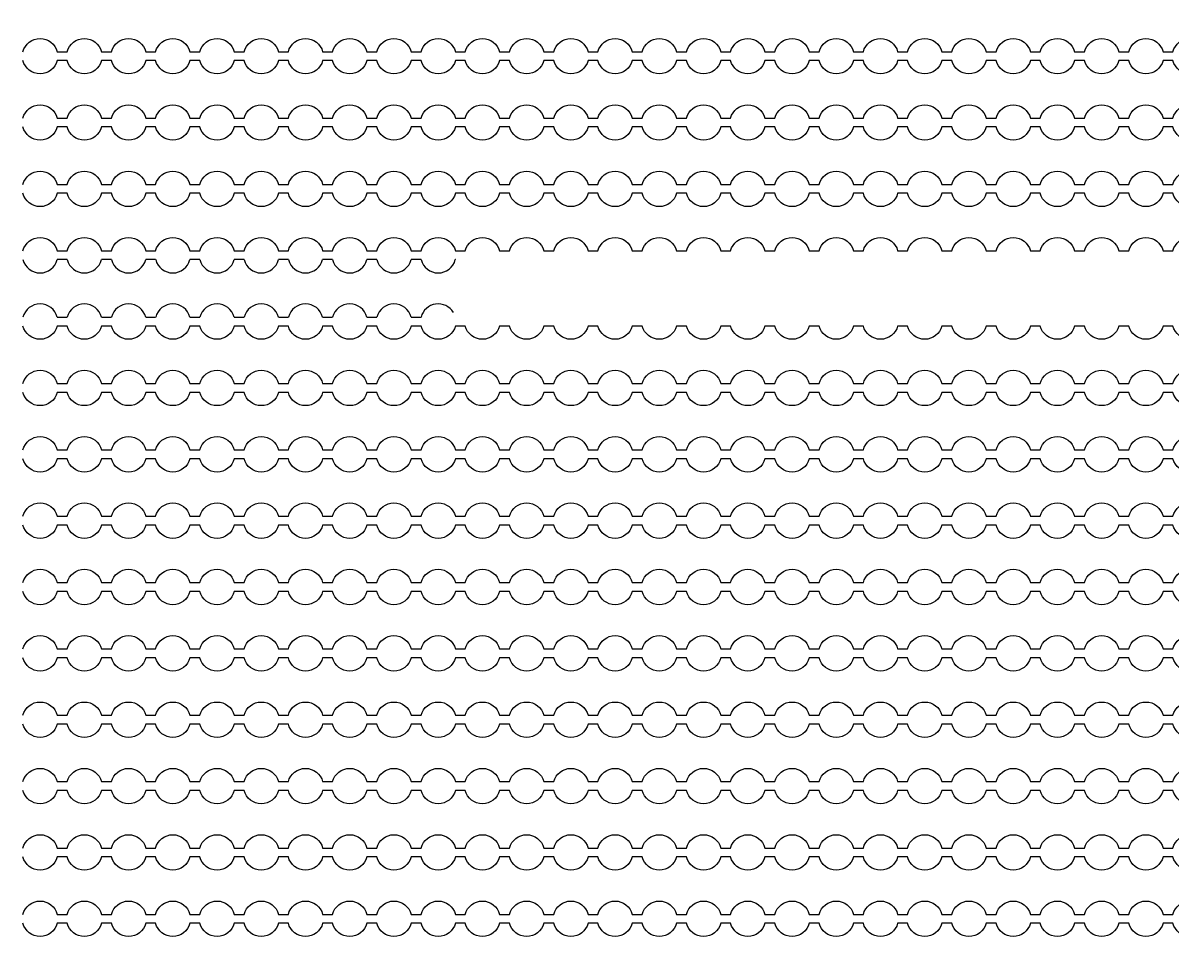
# Model space of a CAD drawing. Extents: x 4056 to 105656, y 4120 to 105720.
# Drawn here: x 59058 to 60358, y 49671 to 50721 of the extents above; entities that cross this region are included whole.
import ezdxf

# ---------------------------------------------------------------- set-up
doc = ezdxf.new("R2010")
doc.units = 13
doc.header["$MEASUREMENT"] = 0
doc.layers.add('Main Layer', color=7, linetype='Continuous', lineweight=0)

msp = doc.modelspace()

# ---------------------------------------------------------------- linework, layer by layer
for p, q in [((59107.7, 50453.9), (59096.5, 50453.9)), ((59157.7, 50453.9), (59146.5, 50453.9)), ((59207.7, 50453.9), (59196.5, 50453.9)), ((59257.7, 50453.9), (59246.5, 50453.9)), ((59307.7, 50453.9), (59296.5, 50453.9)), ((59357.7, 50453.9), (59346.5, 50453.9)), ((59407.7, 50453.9), (59396.5, 50453.9)), ((59457.7, 50453.9), (59446.5, 50453.9)), ((59507.7, 50453.9), (59496.5, 50453.9)), ((59547.2, 50453.9), (59546.5, 50453.9)), ((59096.5, 50388.9), (59107.7, 50388.9)), ((59146.5, 50388.9), (59157.7, 50388.9)), ((59196.5, 50388.9), (59207.7, 50388.9)), ((59246.5, 50388.9), (59257.7, 50388.9)), ((59296.5, 50388.9), (59307.7, 50388.9)), ((59346.5, 50388.9), (59357.7, 50388.9)), ((59396.5, 50388.9), (59407.7, 50388.9)), ((59446.5, 50388.9), (59457.7, 50388.9)), ((59496.5, 50388.9), (59507.7, 50388.9))]:
    msp.add_line(p, q)
for points in [[(59057.7, 50688.9, -0.774597), (59096.5, 50688.9), (59107.7, 50688.9, -0.774597), (59146.5, 50688.9), (59157.7, 50688.9, -0.774597), (59196.5, 50688.9), (59207.7, 50688.9, -0.774597), (59246.5, 50688.9), (59257.7, 50688.9, -0.774597), (59296.5, 50688.9), (59307.7, 50688.9, -0.774597), (59346.5, 50688.9), (59357.7, 50688.9, -0.774597), (59396.5, 50688.9), (59407.7, 50688.9, -0.774597), (59446.5, 50688.9), (59457.7, 50688.9, -0.774597), (59496.5, 50688.9), (59507.7, 50688.9, -0.774597), (59546.5, 50688.9), (59557.7, 50688.9, -0.774597), (59596.5, 50688.9), (59607.7, 50688.9, -0.774597), (59646.5, 50688.9), (59657.7, 50688.9, -0.774597), (59696.5, 50688.9), (59707.7, 50688.9, -0.774597), (59746.5, 50688.9), (59757.7, 50688.9, -0.774597), (59796.5, 50688.9), (59807.7, 50688.9, -0.774597), (59846.5, 50688.9), (59857.7, 50688.9, -0.774597), (59896.5, 50688.9), (59907.7, 50688.9, -0.774597), (59946.5, 50688.9), (59957.7, 50688.9, -0.774597), (59996.5, 50688.9), (60007.7, 50688.9, -0.774597), (60046.5, 50688.9), (60057.7, 50688.9, -0.774597), (60096.5, 50688.9), (60107.7, 50688.9, -0.774597), (60146.5, 50688.9), (60157.7, 50688.9, -0.774597), (60196.5, 50688.9), (60207.7, 50688.9, -0.774597), (60246.5, 50688.9), (60257.7, 50688.9, -0.774597), (60296.5, 50688.9), (60307.7, 50688.9, -0.774597), (60346.5, 50688.9), (60357.7, 50688.9, -0.774597), (60396.5, 50688.9)], [(60396.5, 50678.9, -0.774597), (60357.7, 50678.9), (60346.5, 50678.9, -0.774597), (60307.7, 50678.9), (60296.5, 50678.9, -0.774597), (60257.7, 50678.9), (60246.5, 50678.9, -0.774597), (60207.7, 50678.9), (60196.5, 50678.9, -0.774597), (60157.7, 50678.9), (60146.5, 50678.9, -0.774597), (60107.7, 50678.9), (60096.5, 50678.9, -0.774597), (60057.7, 50678.9), (60046.5, 50678.9, -0.774597), (60007.7, 50678.9), (59996.5, 50678.9, -0.774597), (59957.7, 50678.9), (59946.5, 50678.9, -0.774597), (59907.7, 50678.9), (59896.5, 50678.9, -0.774597), (59857.7, 50678.9), (59846.5, 50678.9, -0.774597), (59807.7, 50678.9), (59796.5, 50678.9, -0.774597), (59757.7, 50678.9), (59746.5, 50678.9, -0.774597), (59707.7, 50678.9), (59696.5, 50678.9, -0.774597), (59657.7, 50678.9), (59646.5, 50678.9, -0.774597), (59607.7, 50678.9), (59596.5, 50678.9, -0.774597), (59557.7, 50678.9), (59546.5, 50678.9, -0.774597), (59507.7, 50678.9), (59496.5, 50678.9, -0.774597), (59457.7, 50678.9), (59446.5, 50678.9, -0.774597), (59407.7, 50678.9), (59396.5, 50678.9, -0.774597), (59357.7, 50678.9), (59346.5, 50678.9, -0.774597), (59307.7, 50678.9), (59296.5, 50678.9, -0.774597), (59257.7, 50678.9), (59246.5, 50678.9, -0.774597), (59207.7, 50678.9), (59196.5, 50678.9, -0.774597), (59157.7, 50678.9), (59146.5, 50678.9, -0.774597), (59107.7, 50678.9), (59096.5, 50678.9, -0.774597), (59057.7, 50678.9)], [(59057.7, 50613.9, -0.774597), (59096.5, 50613.9), (59107.7, 50613.9, -0.774597), (59146.5, 50613.9), (59157.7, 50613.9, -0.774597), (59196.5, 50613.9), (59207.7, 50613.9, -0.774597), (59246.5, 50613.9), (59257.7, 50613.9, -0.774597), (59296.5, 50613.9), (59307.7, 50613.9, -0.774597), (59346.5, 50613.9), (59357.7, 50613.9, -0.774597), (59396.5, 50613.9), (59407.7, 50613.9, -0.774597), (59446.5, 50613.9), (59457.7, 50613.9, -0.774597), (59496.5, 50613.9), (59507.7, 50613.9, -0.774597), (59546.5, 50613.9), (59557.7, 50613.9, -0.774597), (59596.5, 50613.9), (59607.7, 50613.9, -0.774597), (59646.5, 50613.9), (59657.7, 50613.9, -0.774597), (59696.5, 50613.9), (59707.7, 50613.9, -0.774597), (59746.5, 50613.9), (59757.7, 50613.9, -0.774597), (59796.5, 50613.9), (59807.7, 50613.9, -0.774597), (59846.5, 50613.9), (59857.7, 50613.9, -0.774597), (59896.5, 50613.9), (59907.7, 50613.9, -0.774597), (59946.5, 50613.9), (59957.7, 50613.9, -0.774597), (59996.5, 50613.9), (60007.7, 50613.9, -0.774597), (60046.5, 50613.9), (60057.7, 50613.9, -0.774597), (60096.5, 50613.9), (60107.7, 50613.9, -0.774597), (60146.5, 50613.9), (60157.7, 50613.9, -0.774597), (60196.5, 50613.9), (60207.7, 50613.9, -0.774597), (60246.5, 50613.9), (60257.7, 50613.9, -0.774597), (60296.5, 50613.9), (60307.7, 50613.9, -0.774597), (60346.5, 50613.9), (60357.7, 50613.9, -0.774597), (60396.5, 50613.9)], [(60396.5, 50603.9, -0.774597), (60357.7, 50603.9), (60346.5, 50603.9, -0.774597), (60307.7, 50603.9), (60296.5, 50603.9, -0.774597), (60257.7, 50603.9), (60246.5, 50603.9, -0.774597), (60207.7, 50603.9), (60196.5, 50603.9, -0.774597), (60157.7, 50603.9), (60146.5, 50603.9, -0.774597), (60107.7, 50603.9), (60096.5, 50603.9, -0.774597), (60057.7, 50603.9), (60046.5, 50603.9, -0.774597), (60007.7, 50603.9), (59996.5, 50603.9, -0.774597), (59957.7, 50603.9), (59946.5, 50603.9, -0.774597), (59907.7, 50603.9), (59896.5, 50603.9, -0.774597), (59857.7, 50603.9), (59846.5, 50603.9, -0.774597), (59807.7, 50603.9), (59796.5, 50603.9, -0.774597), (59757.7, 50603.9), (59746.5, 50603.9, -0.774597), (59707.7, 50603.9), (59696.5, 50603.9, -0.774597), (59657.7, 50603.9), (59646.5, 50603.9, -0.774597), (59607.7, 50603.9), (59596.5, 50603.9, -0.774597), (59557.7, 50603.9), (59546.5, 50603.9, -0.774597), (59507.7, 50603.9), (59496.5, 50603.9, -0.774597), (59457.7, 50603.9), (59446.5, 50603.9, -0.774597), (59407.7, 50603.9), (59396.5, 50603.9, -0.774597), (59357.7, 50603.9), (59346.5, 50603.9, -0.774597), (59307.7, 50603.9), (59296.5, 50603.9, -0.774597), (59257.7, 50603.9), (59246.5, 50603.9, -0.774597), (59207.7, 50603.9), (59196.5, 50603.9, -0.774597), (59157.7, 50603.9), (59146.5, 50603.9, -0.774597), (59107.7, 50603.9), (59096.5, 50603.9, -0.774597), (59057.7, 50603.9)], [(59057.7, 50538.9, -0.774597), (59096.5, 50538.9), (59107.7, 50538.9, -0.774597), (59146.5, 50538.9), (59157.7, 50538.9, -0.774597), (59196.5, 50538.9), (59207.7, 50538.9, -0.774597), (59246.5, 50538.9), (59257.7, 50538.9, -0.774597), (59296.5, 50538.9), (59307.7, 50538.9, -0.774597), (59346.5, 50538.9), (59357.7, 50538.9, -0.774597), (59396.5, 50538.9), (59407.7, 50538.9, -0.774597), (59446.5, 50538.9), (59457.7, 50538.9, -0.774597), (59496.5, 50538.9), (59507.7, 50538.9, -0.774597), (59546.5, 50538.9), (59557.7, 50538.9, -0.774597), (59596.5, 50538.9), (59607.7, 50538.9, -0.774597), (59646.5, 50538.9), (59657.7, 50538.9, -0.774597), (59696.5, 50538.9), (59707.7, 50538.9, -0.774597), (59746.5, 50538.9), (59757.7, 50538.9, -0.774597), (59796.5, 50538.9), (59807.7, 50538.9, -0.774597), (59846.5, 50538.9), (59857.7, 50538.9, -0.774597), (59896.5, 50538.9), (59907.7, 50538.9, -0.774597), (59946.5, 50538.9), (59957.7, 50538.9, -0.774597), (59996.5, 50538.9), (60007.7, 50538.9, -0.774597), (60046.5, 50538.9), (60057.7, 50538.9, -0.774597), (60096.5, 50538.9), (60107.7, 50538.9, -0.774597), (60146.5, 50538.9), (60157.7, 50538.9, -0.774597), (60196.5, 50538.9), (60207.7, 50538.9, -0.774597), (60246.5, 50538.9), (60257.7, 50538.9, -0.774597), (60296.5, 50538.9), (60307.7, 50538.9, -0.774597), (60346.5, 50538.9), (60357.7, 50538.9, -0.774597), (60396.5, 50538.9)], [(60396.5, 50528.9, -0.774597), (60357.7, 50528.9), (60346.5, 50528.9, -0.774597), (60307.7, 50528.9), (60296.5, 50528.9, -0.774597), (60257.7, 50528.9), (60246.5, 50528.9, -0.774597), (60207.7, 50528.9), (60196.5, 50528.9, -0.774597), (60157.7, 50528.9), (60146.5, 50528.9, -0.774597), (60107.7, 50528.9), (60096.5, 50528.9, -0.774597), (60057.7, 50528.9), (60046.5, 50528.9, -0.774597), (60007.7, 50528.9), (59996.5, 50528.9, -0.774597), (59957.7, 50528.9), (59946.5, 50528.9, -0.774597), (59907.7, 50528.9), (59896.5, 50528.9, -0.774597), (59857.7, 50528.9), (59846.5, 50528.9, -0.774597), (59807.7, 50528.9), (59796.5, 50528.9, -0.774597), (59757.7, 50528.9), (59746.5, 50528.9, -0.774597), (59707.7, 50528.9), (59696.5, 50528.9, -0.774597), (59657.7, 50528.9), (59646.5, 50528.9, -0.774597), (59607.7, 50528.9), (59596.5, 50528.9, -0.774597), (59557.7, 50528.9), (59546.5, 50528.9, -0.774597), (59507.7, 50528.9), (59496.5, 50528.9, -0.774597), (59457.7, 50528.9), (59446.5, 50528.9, -0.774597), (59407.7, 50528.9), (59396.5, 50528.9, -0.774597), (59357.7, 50528.9), (59346.5, 50528.9, -0.774597), (59307.7, 50528.9), (59296.5, 50528.9, -0.774597), (59257.7, 50528.9), (59246.5, 50528.9, -0.774597), (59207.7, 50528.9), (59196.5, 50528.9, -0.774597), (59157.7, 50528.9), (59146.5, 50528.9, -0.774597), (59107.7, 50528.9), (59096.5, 50528.9, -0.774597), (59057.7, 50528.9)], [(59057.7, 50463.9, -0.774597), (59096.5, 50463.9), (59107.7, 50463.9, -0.774597), (59146.5, 50463.9), (59157.7, 50463.9, -0.774597), (59196.5, 50463.9), (59207.7, 50463.9, -0.774597), (59246.5, 50463.9), (59257.7, 50463.9, -0.774597), (59296.5, 50463.9), (59307.7, 50463.9, -0.774597), (59346.5, 50463.9), (59357.7, 50463.9, -0.774597), (59396.5, 50463.9), (59407.7, 50463.9, -0.774597), (59446.5, 50463.9), (59457.7, 50463.9, -0.774597), (59496.5, 50463.9), (59507.7, 50463.9, -0.774597), (59546.5, 50463.9), (59557.7, 50463.9, -0.774597), (59596.5, 50463.9), (59607.7, 50463.9, -0.774597), (59646.5, 50463.9), (59657.7, 50463.9, -0.774597), (59696.5, 50463.9), (59707.7, 50463.9, -0.774597), (59746.5, 50463.9), (59757.7, 50463.9, -0.774597), (59796.5, 50463.9), (59807.7, 50463.9, -0.774597), (59846.5, 50463.9), (59857.7, 50463.9, -0.774597), (59896.5, 50463.9), (59907.7, 50463.9, -0.774597), (59946.5, 50463.9), (59957.7, 50463.9, -0.774597), (59996.5, 50463.9), (60007.7, 50463.9, -0.774597), (60046.5, 50463.9), (60057.7, 50463.9, -0.774597), (60096.5, 50463.9), (60107.7, 50463.9, -0.774597), (60146.5, 50463.9), (60157.7, 50463.9, -0.774597), (60196.5, 50463.9), (60207.7, 50463.9, -0.774597), (60246.5, 50463.9), (60257.7, 50463.9, -0.774597), (60296.5, 50463.9), (60307.7, 50463.9, -0.774597), (60346.5, 50463.9), (60357.7, 50463.9, -0.774597), (60396.5, 50463.9)], [(60396.5, 50378.9, -0.774597), (60357.7, 50378.9), (60346.5, 50378.9, -0.774597), (60307.7, 50378.9), (60296.5, 50378.9, -0.774597), (60257.7, 50378.9), (60246.5, 50378.9, -0.774597), (60207.7, 50378.9), (60196.5, 50378.9, -0.774597), (60157.7, 50378.9), (60146.5, 50378.9, -0.774597), (60107.7, 50378.9), (60096.5, 50378.9, -0.774597), (60057.7, 50378.9), (60046.5, 50378.9, -0.774597), (60007.7, 50378.9), (59996.5, 50378.9, -0.774597), (59957.7, 50378.9), (59946.5, 50378.9, -0.774597), (59907.7, 50378.9), (59896.5, 50378.9, -0.774597), (59857.7, 50378.9), (59846.5, 50378.9, -0.774597), (59807.7, 50378.9), (59796.5, 50378.9, -0.774597), (59757.7, 50378.9), (59746.5, 50378.9, -0.774597), (59707.7, 50378.9), (59696.5, 50378.9, -0.774597), (59657.7, 50378.9), (59646.5, 50378.9, -0.774597), (59607.7, 50378.9), (59596.5, 50378.9, -0.774597), (59557.7, 50378.9), (59546.5, 50378.9, -0.774597), (59507.7, 50378.9), (59496.5, 50378.9, -0.774597), (59457.7, 50378.9), (59446.5, 50378.9, -0.774597), (59407.7, 50378.9), (59396.5, 50378.9, -0.774597), (59357.7, 50378.9), (59346.5, 50378.9, -0.774597), (59307.7, 50378.9), (59296.5, 50378.9, -0.774597), (59257.7, 50378.9), (59246.5, 50378.9, -0.774597), (59207.7, 50378.9), (59196.5, 50378.9, -0.774597), (59157.7, 50378.9), (59146.5, 50378.9, -0.774597), (59107.7, 50378.9), (59096.5, 50378.9, -0.774597), (59057.7, 50378.9)], [(59057.7, 50313.9, -0.774597), (59096.5, 50313.9), (59107.7, 50313.9, -0.774597), (59146.5, 50313.9), (59157.7, 50313.9, -0.774597), (59196.5, 50313.9), (59207.7, 50313.9, -0.774597), (59246.5, 50313.9), (59257.7, 50313.9, -0.774597), (59296.5, 50313.9), (59307.7, 50313.9, -0.774597), (59346.5, 50313.9), (59357.7, 50313.9, -0.774597), (59396.5, 50313.9), (59407.7, 50313.9, -0.774597), (59446.5, 50313.9), (59457.7, 50313.9, -0.774597), (59496.5, 50313.9), (59507.7, 50313.9, -0.774597), (59546.5, 50313.9), (59557.7, 50313.9, -0.774597), (59596.5, 50313.9), (59607.7, 50313.9, -0.774597), (59646.5, 50313.9), (59657.7, 50313.9, -0.774597), (59696.5, 50313.9), (59707.7, 50313.9, -0.774597), (59746.5, 50313.9), (59757.7, 50313.9, -0.774597), (59796.5, 50313.9), (59807.7, 50313.9, -0.774597), (59846.5, 50313.9), (59857.7, 50313.9, -0.774597), (59896.5, 50313.9), (59907.7, 50313.9, -0.774597), (59946.5, 50313.9), (59957.7, 50313.9, -0.774597), (59996.5, 50313.9), (60007.7, 50313.9, -0.774597), (60046.5, 50313.9), (60057.7, 50313.9, -0.774597), (60096.5, 50313.9), (60107.7, 50313.9, -0.774597), (60146.5, 50313.9), (60157.7, 50313.9, -0.774597), (60196.5, 50313.9), (60207.7, 50313.9, -0.774597), (60246.5, 50313.9), (60257.7, 50313.9, -0.774597), (60296.5, 50313.9), (60307.7, 50313.9, -0.774597), (60346.5, 50313.9), (60357.7, 50313.9, -0.774597), (60396.5, 50313.9)], [(60396.5, 50303.9, -0.774597), (60357.7, 50303.9), (60346.5, 50303.9, -0.774597), (60307.7, 50303.9), (60296.5, 50303.9, -0.774597), (60257.7, 50303.9), (60246.5, 50303.9, -0.774597), (60207.7, 50303.9), (60196.5, 50303.9, -0.774597), (60157.7, 50303.9), (60146.5, 50303.9, -0.774597), (60107.7, 50303.9), (60096.5, 50303.9, -0.774597), (60057.7, 50303.9), (60046.5, 50303.9, -0.774597), (60007.7, 50303.9), (59996.5, 50303.9, -0.774597), (59957.7, 50303.9), (59946.5, 50303.9, -0.774597), (59907.7, 50303.9), (59896.5, 50303.9, -0.774597), (59857.7, 50303.9), (59846.5, 50303.9, -0.774597), (59807.7, 50303.9), (59796.5, 50303.9, -0.774597), (59757.7, 50303.9), (59746.5, 50303.9, -0.774597), (59707.7, 50303.9), (59696.5, 50303.9, -0.774597), (59657.7, 50303.9), (59646.5, 50303.9, -0.774597), (59607.7, 50303.9), (59596.5, 50303.9, -0.774597), (59557.7, 50303.9), (59546.5, 50303.9, -0.774597), (59507.7, 50303.9), (59496.5, 50303.9, -0.774597), (59457.7, 50303.9), (59446.5, 50303.9, -0.774597), (59407.7, 50303.9), (59396.5, 50303.9, -0.774597), (59357.7, 50303.9), (59346.5, 50303.9, -0.774597), (59307.7, 50303.9), (59296.5, 50303.9, -0.774597), (59257.7, 50303.9), (59246.5, 50303.9, -0.774597), (59207.7, 50303.9), (59196.5, 50303.9, -0.774597), (59157.7, 50303.9), (59146.5, 50303.9, -0.774597), (59107.7, 50303.9), (59096.5, 50303.9, -0.774597), (59057.7, 50303.9)], [(59057.7, 50238.9, -0.774597), (59096.5, 50238.9), (59107.7, 50238.9, -0.774597), (59146.5, 50238.9), (59157.7, 50238.9, -0.774597), (59196.5, 50238.9), (59207.7, 50238.9, -0.774597), (59246.5, 50238.9), (59257.7, 50238.9, -0.774597), (59296.5, 50238.9), (59307.7, 50238.9, -0.774597), (59346.5, 50238.9), (59357.7, 50238.9, -0.774597), (59396.5, 50238.9), (59407.7, 50238.9, -0.774597), (59446.5, 50238.9), (59457.7, 50238.9, -0.774597), (59496.5, 50238.9), (59507.7, 50238.9, -0.774597), (59546.5, 50238.9), (59557.7, 50238.9, -0.774597), (59596.5, 50238.9), (59607.7, 50238.9, -0.774597), (59646.5, 50238.9), (59657.7, 50238.9, -0.774597), (59696.5, 50238.9), (59707.7, 50238.9, -0.774597), (59746.5, 50238.9), (59757.7, 50238.9, -0.774597), (59796.5, 50238.9), (59807.7, 50238.9, -0.774597), (59846.5, 50238.9), (59857.7, 50238.9, -0.774597), (59896.5, 50238.9), (59907.7, 50238.9, -0.774597), (59946.5, 50238.9), (59957.7, 50238.9, -0.774597), (59996.5, 50238.9), (60007.7, 50238.9, -0.774597), (60046.5, 50238.9), (60057.7, 50238.9, -0.774597), (60096.5, 50238.9), (60107.7, 50238.9, -0.774597), (60146.5, 50238.9), (60157.7, 50238.9, -0.774597), (60196.5, 50238.9), (60207.7, 50238.9, -0.774597), (60246.5, 50238.9), (60257.7, 50238.9, -0.774597), (60296.5, 50238.9), (60307.7, 50238.9, -0.774597), (60346.5, 50238.9), (60357.7, 50238.9, -0.774597), (60396.5, 50238.9)], [(60396.5, 50228.9, -0.774597), (60357.7, 50228.9), (60346.5, 50228.9, -0.774597), (60307.7, 50228.9), (60296.5, 50228.9, -0.774597), (60257.7, 50228.9), (60246.5, 50228.9, -0.774597), (60207.7, 50228.9), (60196.5, 50228.9, -0.774597), (60157.7, 50228.9), (60146.5, 50228.9, -0.774597), (60107.7, 50228.9), (60096.5, 50228.9, -0.774597), (60057.7, 50228.9), (60046.5, 50228.9, -0.774597), (60007.7, 50228.9), (59996.5, 50228.9, -0.774597), (59957.7, 50228.9), (59946.5, 50228.9, -0.774597), (59907.7, 50228.9), (59896.5, 50228.9, -0.774597), (59857.7, 50228.9), (59846.5, 50228.9, -0.774597), (59807.7, 50228.9), (59796.5, 50228.9, -0.774597), (59757.7, 50228.9), (59746.5, 50228.9, -0.774597), (59707.7, 50228.9), (59696.5, 50228.9, -0.774597), (59657.7, 50228.9), (59646.5, 50228.9, -0.774597), (59607.7, 50228.9), (59596.5, 50228.9, -0.774597), (59557.7, 50228.9), (59546.5, 50228.9, -0.774597), (59507.7, 50228.9), (59496.5, 50228.9, -0.774597), (59457.7, 50228.9), (59446.5, 50228.9, -0.774597), (59407.7, 50228.9), (59396.5, 50228.9, -0.774597), (59357.7, 50228.9), (59346.5, 50228.9, -0.774597), (59307.7, 50228.9), (59296.5, 50228.9, -0.774597), (59257.7, 50228.9), (59246.5, 50228.9, -0.774597), (59207.7, 50228.9), (59196.5, 50228.9, -0.774597), (59157.7, 50228.9), (59146.5, 50228.9, -0.774597), (59107.7, 50228.9), (59096.5, 50228.9, -0.774597), (59057.7, 50228.9)], [(59057.7, 50163.9, -0.774597), (59096.5, 50163.9), (59107.7, 50163.9, -0.774597), (59146.5, 50163.9), (59157.7, 50163.9, -0.774597), (59196.5, 50163.9), (59207.7, 50163.9, -0.774597), (59246.5, 50163.9), (59257.7, 50163.9, -0.774597), (59296.5, 50163.9), (59307.7, 50163.9, -0.774597), (59346.5, 50163.9), (59357.7, 50163.9, -0.774597), (59396.5, 50163.9), (59407.7, 50163.9, -0.774597), (59446.5, 50163.9), (59457.7, 50163.9, -0.774597), (59496.5, 50163.9), (59507.7, 50163.9, -0.774597), (59546.5, 50163.9), (59557.7, 50163.9, -0.774597), (59596.5, 50163.9), (59607.7, 50163.9, -0.774597), (59646.5, 50163.9), (59657.7, 50163.9, -0.774597), (59696.5, 50163.9), (59707.7, 50163.9, -0.774597), (59746.5, 50163.9), (59757.7, 50163.9, -0.774597), (59796.5, 50163.9), (59807.7, 50163.9, -0.774597), (59846.5, 50163.9), (59857.7, 50163.9, -0.774597), (59896.5, 50163.9), (59907.7, 50163.9, -0.774597), (59946.5, 50163.9), (59957.7, 50163.9, -0.774597), (59996.5, 50163.9), (60007.7, 50163.9, -0.774597), (60046.5, 50163.9), (60057.7, 50163.9, -0.774597), (60096.5, 50163.9), (60107.7, 50163.9, -0.774597), (60146.5, 50163.9), (60157.7, 50163.9, -0.774597), (60196.5, 50163.9), (60207.7, 50163.9, -0.774597), (60246.5, 50163.9), (60257.7, 50163.9, -0.774597), (60296.5, 50163.9), (60307.7, 50163.9, -0.774597), (60346.5, 50163.9), (60357.7, 50163.9, -0.774597), (60396.5, 50163.9)], [(60396.5, 50153.9, -0.774597), (60357.7, 50153.9), (60346.5, 50153.9, -0.774597), (60307.7, 50153.9), (60296.5, 50153.9, -0.774597), (60257.7, 50153.9), (60246.5, 50153.9, -0.774597), (60207.7, 50153.9), (60196.5, 50153.9, -0.774597), (60157.7, 50153.9), (60146.5, 50153.9, -0.774597), (60107.7, 50153.9), (60096.5, 50153.9, -0.774597), (60057.7, 50153.9), (60046.5, 50153.9, -0.774597), (60007.7, 50153.9), (59996.5, 50153.9, -0.774597), (59957.7, 50153.9), (59946.5, 50153.9, -0.774597), (59907.7, 50153.9), (59896.5, 50153.9, -0.774597), (59857.7, 50153.9), (59846.5, 50153.9, -0.774597), (59807.7, 50153.9), (59796.5, 50153.9, -0.774597), (59757.7, 50153.9), (59746.5, 50153.9, -0.774597), (59707.7, 50153.9), (59696.5, 50153.9, -0.774597), (59657.7, 50153.9), (59646.5, 50153.9, -0.774597), (59607.7, 50153.9), (59596.5, 50153.9, -0.774597), (59557.7, 50153.9), (59546.5, 50153.9, -0.774597), (59507.7, 50153.9), (59496.5, 50153.9, -0.774597), (59457.7, 50153.9), (59446.5, 50153.9, -0.774597), (59407.7, 50153.9), (59396.5, 50153.9, -0.774597), (59357.7, 50153.9), (59346.5, 50153.9, -0.774597), (59307.7, 50153.9), (59296.5, 50153.9, -0.774597), (59257.7, 50153.9), (59246.5, 50153.9, -0.774597), (59207.7, 50153.9), (59196.5, 50153.9, -0.774597), (59157.7, 50153.9), (59146.5, 50153.9, -0.774597), (59107.7, 50153.9), (59096.5, 50153.9, -0.774597), (59057.7, 50153.9)], [(59057.7, 50088.9, -0.774597), (59096.5, 50088.9), (59107.7, 50088.9, -0.774597), (59146.5, 50088.9), (59157.7, 50088.9, -0.774597), (59196.5, 50088.9), (59207.7, 50088.9, -0.774597), (59246.5, 50088.9), (59257.7, 50088.9, -0.774597), (59296.5, 50088.9), (59307.7, 50088.9, -0.774597), (59346.5, 50088.9), (59357.7, 50088.9, -0.774597), (59396.5, 50088.9), (59407.7, 50088.9, -0.774597), (59446.5, 50088.9), (59457.7, 50088.9, -0.774597), (59496.5, 50088.9), (59507.7, 50088.9, -0.774597), (59546.5, 50088.9), (59557.7, 50088.9, -0.774597), (59596.5, 50088.9), (59607.7, 50088.9, -0.774597), (59646.5, 50088.9), (59657.7, 50088.9, -0.774597), (59696.5, 50088.9), (59707.7, 50088.9, -0.774597), (59746.5, 50088.9), (59757.7, 50088.9, -0.774597), (59796.5, 50088.9), (59807.7, 50088.9, -0.774597), (59846.5, 50088.9), (59857.7, 50088.9, -0.774597), (59896.5, 50088.9), (59907.7, 50088.9, -0.774597), (59946.5, 50088.9), (59957.7, 50088.9, -0.774597), (59996.5, 50088.9), (60007.7, 50088.9, -0.774597), (60046.5, 50088.9), (60057.7, 50088.9, -0.774597), (60096.5, 50088.9), (60107.7, 50088.9, -0.774597), (60146.5, 50088.9), (60157.7, 50088.9, -0.774597), (60196.5, 50088.9), (60207.7, 50088.9, -0.774597), (60246.5, 50088.9), (60257.7, 50088.9, -0.774597), (60296.5, 50088.9), (60307.7, 50088.9, -0.774597), (60346.5, 50088.9), (60357.7, 50088.9, -0.774597), (60396.5, 50088.9)], [(60396.5, 50078.9, -0.774597), (60357.7, 50078.9), (60346.5, 50078.9, -0.774597), (60307.7, 50078.9), (60296.5, 50078.9, -0.774597), (60257.7, 50078.9), (60246.5, 50078.9, -0.774597), (60207.7, 50078.9), (60196.5, 50078.9, -0.774597), (60157.7, 50078.9), (60146.5, 50078.9, -0.774597), (60107.7, 50078.9), (60096.5, 50078.9, -0.774597), (60057.7, 50078.9), (60046.5, 50078.9, -0.774597), (60007.7, 50078.9), (59996.5, 50078.9, -0.774597), (59957.7, 50078.9), (59946.5, 50078.9, -0.774597), (59907.7, 50078.9), (59896.5, 50078.9, -0.774597), (59857.7, 50078.9), (59846.5, 50078.9, -0.774597), (59807.7, 50078.9), (59796.5, 50078.9, -0.774597), (59757.7, 50078.9), (59746.5, 50078.9, -0.774597), (59707.7, 50078.9), (59696.5, 50078.9, -0.774597), (59657.7, 50078.9), (59646.5, 50078.9, -0.774597), (59607.7, 50078.9), (59596.5, 50078.9, -0.774597), (59557.7, 50078.9), (59546.5, 50078.9, -0.774597), (59507.7, 50078.9), (59496.5, 50078.9, -0.774597), (59457.7, 50078.9), (59446.5, 50078.9, -0.774597), (59407.7, 50078.9), (59396.5, 50078.9, -0.774597), (59357.7, 50078.9), (59346.5, 50078.9, -0.774597), (59307.7, 50078.9), (59296.5, 50078.9, -0.774597), (59257.7, 50078.9), (59246.5, 50078.9, -0.774597), (59207.7, 50078.9), (59196.5, 50078.9, -0.774597), (59157.7, 50078.9), (59146.5, 50078.9, -0.774597), (59107.7, 50078.9), (59096.5, 50078.9, -0.774597), (59057.7, 50078.9)], [(59057.7, 50013.9, -0.774597), (59096.5, 50013.9), (59107.7, 50013.9, -0.774597), (59146.5, 50013.9), (59157.7, 50013.9, -0.774597), (59196.5, 50013.9), (59207.7, 50013.9, -0.774597), (59246.5, 50013.9), (59257.7, 50013.9, -0.774597), (59296.5, 50013.9), (59307.7, 50013.9, -0.774597), (59346.5, 50013.9), (59357.7, 50013.9, -0.774597), (59396.5, 50013.9), (59407.7, 50013.9, -0.774597), (59446.5, 50013.9), (59457.7, 50013.9, -0.774597), (59496.5, 50013.9), (59507.7, 50013.9, -0.774597), (59546.5, 50013.9), (59557.7, 50013.9, -0.774597), (59596.5, 50013.9), (59607.7, 50013.9, -0.774597), (59646.5, 50013.9), (59657.7, 50013.9, -0.774597), (59696.5, 50013.9), (59707.7, 50013.9, -0.774597), (59746.5, 50013.9), (59757.7, 50013.9, -0.774597), (59796.5, 50013.9), (59807.7, 50013.9, -0.774597), (59846.5, 50013.9), (59857.7, 50013.9, -0.774597), (59896.5, 50013.9), (59907.7, 50013.9, -0.774597), (59946.5, 50013.9), (59957.7, 50013.9, -0.774597), (59996.5, 50013.9), (60007.7, 50013.9, -0.774597), (60046.5, 50013.9), (60057.7, 50013.9, -0.774597), (60096.5, 50013.9), (60107.7, 50013.9, -0.774597), (60146.5, 50013.9), (60157.7, 50013.9, -0.774597), (60196.5, 50013.9), (60207.7, 50013.9, -0.774597), (60246.5, 50013.9), (60257.7, 50013.9, -0.774597), (60296.5, 50013.9), (60307.7, 50013.9, -0.774597), (60346.5, 50013.9), (60357.7, 50013.9, -0.774597), (60396.5, 50013.9)], [(60396.5, 50003.9, -0.774597), (60357.7, 50003.9), (60346.5, 50003.9, -0.774597), (60307.7, 50003.9), (60296.5, 50003.9, -0.774597), (60257.7, 50003.9), (60246.5, 50003.9, -0.774597), (60207.7, 50003.9), (60196.5, 50003.9, -0.774597), (60157.7, 50003.9), (60146.5, 50003.9, -0.774597), (60107.7, 50003.9), (60096.5, 50003.9, -0.774597), (60057.7, 50003.9), (60046.5, 50003.9, -0.774597), (60007.7, 50003.9), (59996.5, 50003.9, -0.774597), (59957.7, 50003.9), (59946.5, 50003.9, -0.774597), (59907.7, 50003.9), (59896.5, 50003.9, -0.774597), (59857.7, 50003.9), (59846.5, 50003.9, -0.774597), (59807.7, 50003.9), (59796.5, 50003.9, -0.774597), (59757.7, 50003.9), (59746.5, 50003.9, -0.774597), (59707.7, 50003.9), (59696.5, 50003.9, -0.774597), (59657.7, 50003.9), (59646.5, 50003.9, -0.774597), (59607.7, 50003.9), (59596.5, 50003.9, -0.774597), (59557.7, 50003.9), (59546.5, 50003.9, -0.774597), (59507.7, 50003.9), (59496.5, 50003.9, -0.774597), (59457.7, 50003.9), (59446.5, 50003.9, -0.774597), (59407.7, 50003.9), (59396.5, 50003.9, -0.774597), (59357.7, 50003.9), (59346.5, 50003.9, -0.774597), (59307.7, 50003.9), (59296.5, 50003.9, -0.774597), (59257.7, 50003.9), (59246.5, 50003.9, -0.774597), (59207.7, 50003.9), (59196.5, 50003.9, -0.774597), (59157.7, 50003.9), (59146.5, 50003.9, -0.774597), (59107.7, 50003.9), (59096.5, 50003.9, -0.774597), (59057.7, 50003.9)], [(59057.7, 49938.9, -0.774597), (59096.5, 49938.9), (59107.7, 49938.9, -0.774597), (59146.5, 49938.9), (59157.7, 49938.9, -0.774597), (59196.5, 49938.9), (59207.7, 49938.9, -0.774597), (59246.5, 49938.9), (59257.7, 49938.9, -0.774597), (59296.5, 49938.9), (59307.7, 49938.9, -0.774597), (59346.5, 49938.9), (59357.7, 49938.9, -0.774597), (59396.5, 49938.9), (59407.7, 49938.9, -0.774597), (59446.5, 49938.9), (59457.7, 49938.9, -0.774597), (59496.5, 49938.9), (59507.7, 49938.9, -0.774597), (59546.5, 49938.9), (59557.7, 49938.9, -0.774597), (59596.5, 49938.9), (59607.7, 49938.9, -0.774597), (59646.5, 49938.9), (59657.7, 49938.9, -0.774597), (59696.5, 49938.9), (59707.7, 49938.9, -0.774597), (59746.5, 49938.9), (59757.7, 49938.9, -0.774597), (59796.5, 49938.9), (59807.7, 49938.9, -0.774597), (59846.5, 49938.9), (59857.7, 49938.9, -0.774597), (59896.5, 49938.9), (59907.7, 49938.9, -0.774597), (59946.5, 49938.9), (59957.7, 49938.9, -0.774597), (59996.5, 49938.9), (60007.7, 49938.9, -0.774597), (60046.5, 49938.9), (60057.7, 49938.9, -0.774597), (60096.5, 49938.9), (60107.7, 49938.9, -0.774597), (60146.5, 49938.9), (60157.7, 49938.9, -0.774597), (60196.5, 49938.9), (60207.7, 49938.9, -0.774597), (60246.5, 49938.9), (60257.7, 49938.9, -0.774597), (60296.5, 49938.9), (60307.7, 49938.9, -0.774597), (60346.5, 49938.9), (60357.7, 49938.9, -0.774597), (60396.5, 49938.9)], [(60396.5, 49928.9, -0.774597), (60357.7, 49928.9), (60346.5, 49928.9, -0.774597), (60307.7, 49928.9), (60296.5, 49928.9, -0.774597), (60257.7, 49928.9), (60246.5, 49928.9, -0.774597), (60207.7, 49928.9), (60196.5, 49928.9, -0.774597), (60157.7, 49928.9), (60146.5, 49928.9, -0.774597), (60107.7, 49928.9), (60096.5, 49928.9, -0.774597), (60057.7, 49928.9), (60046.5, 49928.9, -0.774597), (60007.7, 49928.9), (59996.5, 49928.9, -0.774597), (59957.7, 49928.9), (59946.5, 49928.9, -0.774597), (59907.7, 49928.9), (59896.5, 49928.9, -0.774597), (59857.7, 49928.9), (59846.5, 49928.9, -0.774597), (59807.7, 49928.9), (59796.5, 49928.9, -0.774597), (59757.7, 49928.9), (59746.5, 49928.9, -0.774597), (59707.7, 49928.9), (59696.5, 49928.9, -0.774597), (59657.7, 49928.9), (59646.5, 49928.9, -0.774597), (59607.7, 49928.9), (59596.5, 49928.9, -0.774597), (59557.7, 49928.9), (59546.5, 49928.9, -0.774597), (59507.7, 49928.9), (59496.5, 49928.9, -0.774597), (59457.7, 49928.9), (59446.5, 49928.9, -0.774597), (59407.7, 49928.9), (59396.5, 49928.9, -0.774597), (59357.7, 49928.9), (59346.5, 49928.9, -0.774597), (59307.7, 49928.9), (59296.5, 49928.9, -0.774597), (59257.7, 49928.9), (59246.5, 49928.9, -0.774597), (59207.7, 49928.9), (59196.5, 49928.9, -0.774597), (59157.7, 49928.9), (59146.5, 49928.9, -0.774597), (59107.7, 49928.9), (59096.5, 49928.9, -0.774597), (59057.7, 49928.9)], [(59057.7, 49863.9, -0.774597), (59096.5, 49863.9), (59107.7, 49863.9, -0.774597), (59146.5, 49863.9), (59157.7, 49863.9, -0.774597), (59196.5, 49863.9), (59207.7, 49863.9, -0.774597), (59246.5, 49863.9), (59257.7, 49863.9, -0.774597), (59296.5, 49863.9), (59307.7, 49863.9, -0.774597), (59346.5, 49863.9), (59357.7, 49863.9, -0.774597), (59396.5, 49863.9), (59407.7, 49863.9, -0.774597), (59446.5, 49863.9), (59457.7, 49863.9, -0.774597), (59496.5, 49863.9), (59507.7, 49863.9, -0.774597), (59546.5, 49863.9), (59557.7, 49863.9, -0.774597), (59596.5, 49863.9), (59607.7, 49863.9, -0.774597), (59646.5, 49863.9), (59657.7, 49863.9, -0.774597), (59696.5, 49863.9), (59707.7, 49863.9, -0.774597), (59746.5, 49863.9), (59757.7, 49863.9, -0.774597), (59796.5, 49863.9), (59807.7, 49863.9, -0.774597), (59846.5, 49863.9), (59857.7, 49863.9, -0.774597), (59896.5, 49863.9), (59907.7, 49863.9, -0.774597), (59946.5, 49863.9), (59957.7, 49863.9, -0.774597), (59996.5, 49863.9), (60007.7, 49863.9, -0.774597), (60046.5, 49863.9), (60057.7, 49863.9, -0.774597), (60096.5, 49863.9), (60107.7, 49863.9, -0.774597), (60146.5, 49863.9), (60157.7, 49863.9, -0.774597), (60196.5, 49863.9), (60207.7, 49863.9, -0.774597), (60246.5, 49863.9), (60257.7, 49863.9, -0.774597), (60296.5, 49863.9), (60307.7, 49863.9, -0.774597), (60346.5, 49863.9), (60357.7, 49863.9, -0.774597), (60396.5, 49863.9)], [(60396.5, 49853.9, -0.774597), (60357.7, 49853.9), (60346.5, 49853.9, -0.774597), (60307.7, 49853.9), (60296.5, 49853.9, -0.774597), (60257.7, 49853.9), (60246.5, 49853.9, -0.774597), (60207.7, 49853.9), (60196.5, 49853.9, -0.774597), (60157.7, 49853.9), (60146.5, 49853.9, -0.774597), (60107.7, 49853.9), (60096.5, 49853.9, -0.774597), (60057.7, 49853.9), (60046.5, 49853.9, -0.774597), (60007.7, 49853.9), (59996.5, 49853.9, -0.774597), (59957.7, 49853.9), (59946.5, 49853.9, -0.774597), (59907.7, 49853.9), (59896.5, 49853.9, -0.774597), (59857.7, 49853.9), (59846.5, 49853.9, -0.774597), (59807.7, 49853.9), (59796.5, 49853.9, -0.774597), (59757.7, 49853.9), (59746.5, 49853.9, -0.774597), (59707.7, 49853.9), (59696.5, 49853.9, -0.774597), (59657.7, 49853.9), (59646.5, 49853.9, -0.774597), (59607.7, 49853.9), (59596.5, 49853.9, -0.774597), (59557.7, 49853.9), (59546.5, 49853.9, -0.774597), (59507.7, 49853.9), (59496.5, 49853.9, -0.774597), (59457.7, 49853.9), (59446.5, 49853.9, -0.774597), (59407.7, 49853.9), (59396.5, 49853.9, -0.774597), (59357.7, 49853.9), (59346.5, 49853.9, -0.774597), (59307.7, 49853.9), (59296.5, 49853.9, -0.774597), (59257.7, 49853.9), (59246.5, 49853.9, -0.774597), (59207.7, 49853.9), (59196.5, 49853.9, -0.774597), (59157.7, 49853.9), (59146.5, 49853.9, -0.774597), (59107.7, 49853.9), (59096.5, 49853.9, -0.774597), (59057.7, 49853.9)], [(59057.7, 49788.9, -0.774597), (59096.5, 49788.9), (59107.7, 49788.9, -0.774597), (59146.5, 49788.9), (59157.7, 49788.9, -0.774597), (59196.5, 49788.9), (59207.7, 49788.9, -0.774597), (59246.5, 49788.9), (59257.7, 49788.9, -0.774597), (59296.5, 49788.9), (59307.7, 49788.9, -0.774597), (59346.5, 49788.9), (59357.7, 49788.9, -0.774597), (59396.5, 49788.9), (59407.7, 49788.9, -0.774597), (59446.5, 49788.9), (59457.7, 49788.9, -0.774597), (59496.5, 49788.9), (59507.7, 49788.9, -0.774597), (59546.5, 49788.9), (59557.7, 49788.9, -0.774597), (59596.5, 49788.9), (59607.7, 49788.9, -0.774597), (59646.5, 49788.9), (59657.7, 49788.9, -0.774597), (59696.5, 49788.9), (59707.7, 49788.9, -0.774597), (59746.5, 49788.9), (59757.7, 49788.9, -0.774597), (59796.5, 49788.9), (59807.7, 49788.9, -0.774597), (59846.5, 49788.9), (59857.7, 49788.9, -0.774597), (59896.5, 49788.9), (59907.7, 49788.9, -0.774597), (59946.5, 49788.9), (59957.7, 49788.9, -0.774597), (59996.5, 49788.9), (60007.7, 49788.9, -0.774597), (60046.5, 49788.9), (60057.7, 49788.9, -0.774597), (60096.5, 49788.9), (60107.7, 49788.9, -0.774597), (60146.5, 49788.9), (60157.7, 49788.9, -0.774597), (60196.5, 49788.9), (60207.7, 49788.9, -0.774597), (60246.5, 49788.9), (60257.7, 49788.9, -0.774597), (60296.5, 49788.9), (60307.7, 49788.9, -0.774597), (60346.5, 49788.9), (60357.7, 49788.9, -0.774597), (60396.5, 49788.9)], [(60396.5, 49778.9, -0.774597), (60357.7, 49778.9), (60346.5, 49778.9, -0.774597), (60307.7, 49778.9), (60296.5, 49778.9, -0.774597), (60257.7, 49778.9), (60246.5, 49778.9, -0.774597), (60207.7, 49778.9), (60196.5, 49778.9, -0.774597), (60157.7, 49778.9), (60146.5, 49778.9, -0.774597), (60107.7, 49778.9), (60096.5, 49778.9, -0.774597), (60057.7, 49778.9), (60046.5, 49778.9, -0.774597), (60007.7, 49778.9), (59996.5, 49778.9, -0.774597), (59957.7, 49778.9), (59946.5, 49778.9, -0.774597), (59907.7, 49778.9), (59896.5, 49778.9, -0.774597), (59857.7, 49778.9), (59846.5, 49778.9, -0.774597), (59807.7, 49778.9), (59796.5, 49778.9, -0.774597), (59757.7, 49778.9), (59746.5, 49778.9, -0.774597), (59707.7, 49778.9), (59696.5, 49778.9, -0.774597), (59657.7, 49778.9), (59646.5, 49778.9, -0.774597), (59607.7, 49778.9), (59596.5, 49778.9, -0.774597), (59557.7, 49778.9), (59546.5, 49778.9, -0.774597), (59507.7, 49778.9), (59496.5, 49778.9, -0.774597), (59457.7, 49778.9), (59446.5, 49778.9, -0.774597), (59407.7, 49778.9), (59396.5, 49778.9, -0.774597), (59357.7, 49778.9), (59346.5, 49778.9, -0.774597), (59307.7, 49778.9), (59296.5, 49778.9, -0.774597), (59257.7, 49778.9), (59246.5, 49778.9, -0.774597), (59207.7, 49778.9), (59196.5, 49778.9, -0.774597), (59157.7, 49778.9), (59146.5, 49778.9, -0.774597), (59107.7, 49778.9), (59096.5, 49778.9, -0.774597), (59057.7, 49778.9)], [(59057.7, 49713.9, -0.774597), (59096.5, 49713.9), (59107.7, 49713.9, -0.774597), (59146.5, 49713.9), (59157.7, 49713.9, -0.774597), (59196.5, 49713.9), (59207.7, 49713.9, -0.774597), (59246.5, 49713.9), (59257.7, 49713.9, -0.774597), (59296.5, 49713.9), (59307.7, 49713.9, -0.774597), (59346.5, 49713.9), (59357.7, 49713.9, -0.774597), (59396.5, 49713.9), (59407.7, 49713.9, -0.774597), (59446.5, 49713.9), (59457.7, 49713.9, -0.774597), (59496.5, 49713.9), (59507.7, 49713.9, -0.774597), (59546.5, 49713.9), (59557.7, 49713.9, -0.774597), (59596.5, 49713.9), (59607.7, 49713.9, -0.774597), (59646.5, 49713.9), (59657.7, 49713.9, -0.774597), (59696.5, 49713.9), (59707.7, 49713.9, -0.774597), (59746.5, 49713.9), (59757.7, 49713.9, -0.774597), (59796.5, 49713.9), (59807.7, 49713.9, -0.774597), (59846.5, 49713.9), (59857.7, 49713.9, -0.774597), (59896.5, 49713.9), (59907.7, 49713.9, -0.774597), (59946.5, 49713.9), (59957.7, 49713.9, -0.774597), (59996.5, 49713.9), (60007.7, 49713.9, -0.774597), (60046.5, 49713.9), (60057.7, 49713.9, -0.774597), (60096.5, 49713.9), (60107.7, 49713.9, -0.774597), (60146.5, 49713.9), (60157.7, 49713.9, -0.774597), (60196.5, 49713.9), (60207.7, 49713.9, -0.774597), (60246.5, 49713.9), (60257.7, 49713.9, -0.774597), (60296.5, 49713.9), (60307.7, 49713.9, -0.774597), (60346.5, 49713.9), (60357.7, 49713.9, -0.774597), (60396.5, 49713.9)], [(60396.5, 49703.9, -0.774597), (60357.7, 49703.9), (60346.5, 49703.9, -0.774597), (60307.7, 49703.9), (60296.5, 49703.9, -0.774597), (60257.7, 49703.9), (60246.5, 49703.9, -0.774597), (60207.7, 49703.9), (60196.5, 49703.9, -0.774597), (60157.7, 49703.9), (60146.5, 49703.9, -0.774597), (60107.7, 49703.9), (60096.5, 49703.9, -0.774597), (60057.7, 49703.9), (60046.5, 49703.9, -0.774597), (60007.7, 49703.9), (59996.5, 49703.9, -0.774597), (59957.7, 49703.9), (59946.5, 49703.9, -0.774597), (59907.7, 49703.9), (59896.5, 49703.9, -0.774597), (59857.7, 49703.9), (59846.5, 49703.9, -0.774597), (59807.7, 49703.9), (59796.5, 49703.9, -0.774597), (59757.7, 49703.9), (59746.5, 49703.9, -0.774597), (59707.7, 49703.9), (59696.5, 49703.9, -0.774597), (59657.7, 49703.9), (59646.5, 49703.9, -0.774597), (59607.7, 49703.9), (59596.5, 49703.9, -0.774597), (59557.7, 49703.9), (59546.5, 49703.9, -0.774597), (59507.7, 49703.9), (59496.5, 49703.9, -0.774597), (59457.7, 49703.9), (59446.5, 49703.9, -0.774597), (59407.7, 49703.9), (59396.5, 49703.9, -0.774597), (59357.7, 49703.9), (59346.5, 49703.9, -0.774597), (59307.7, 49703.9), (59296.5, 49703.9, -0.774597), (59257.7, 49703.9), (59246.5, 49703.9, -0.774597), (59207.7, 49703.9), (59196.5, 49703.9, -0.774597), (59157.7, 49703.9), (59146.5, 49703.9, -0.774597), (59107.7, 49703.9), (59096.5, 49703.9, -0.774597), (59057.7, 49703.9)]]:
    msp.add_lwpolyline(points, format="xyb")
for centre, start, end in [((59077.1, 50458.9), 194.4775, 345.5225), ((59127.1, 50458.9), 194.4775, 345.5225), ((59177.1, 50458.9), 194.4775, 345.5225), ((59227.1, 50458.9), 194.4775, 345.5225), ((59277.1, 50458.9), 194.4775, 345.5225), ((59327.1, 50458.9), 194.4775, 345.5225), ((59377.1, 50458.9), 194.4775, 345.5225), ((59427.1, 50458.9), 194.4775, 345.5225), ((59477.1, 50458.9), 194.4775, 345.5225), ((59527.1, 50458.9), 194.4775, 345.5225), ((59077.1, 50383.9), 14.4775, 165.5225), ((59127.1, 50383.9), 14.4775, 165.5225), ((59177.1, 50383.9), 14.4775, 165.5225), ((59227.1, 50383.9), 14.4775, 165.5225), ((59277.1, 50383.9), 14.4775, 165.5225), ((59327.1, 50383.9), 14.4775, 165.5225), ((59377.1, 50383.9), 14.4775, 165.5225), ((59427.1, 50383.9), 14.4775, 165.5225), ((59477.1, 50383.9), 14.4775, 165.5225), ((59527.1, 50383.9), 31.0549, 165.5225)]:
    msp.add_arc(centre, 20, start, end)
at = {"layer": 'Main Layer'}
msp.add_circle((54856, 54920.5), 50800, dxfattribs=at)

doc.saveas('drawing.dxf')
